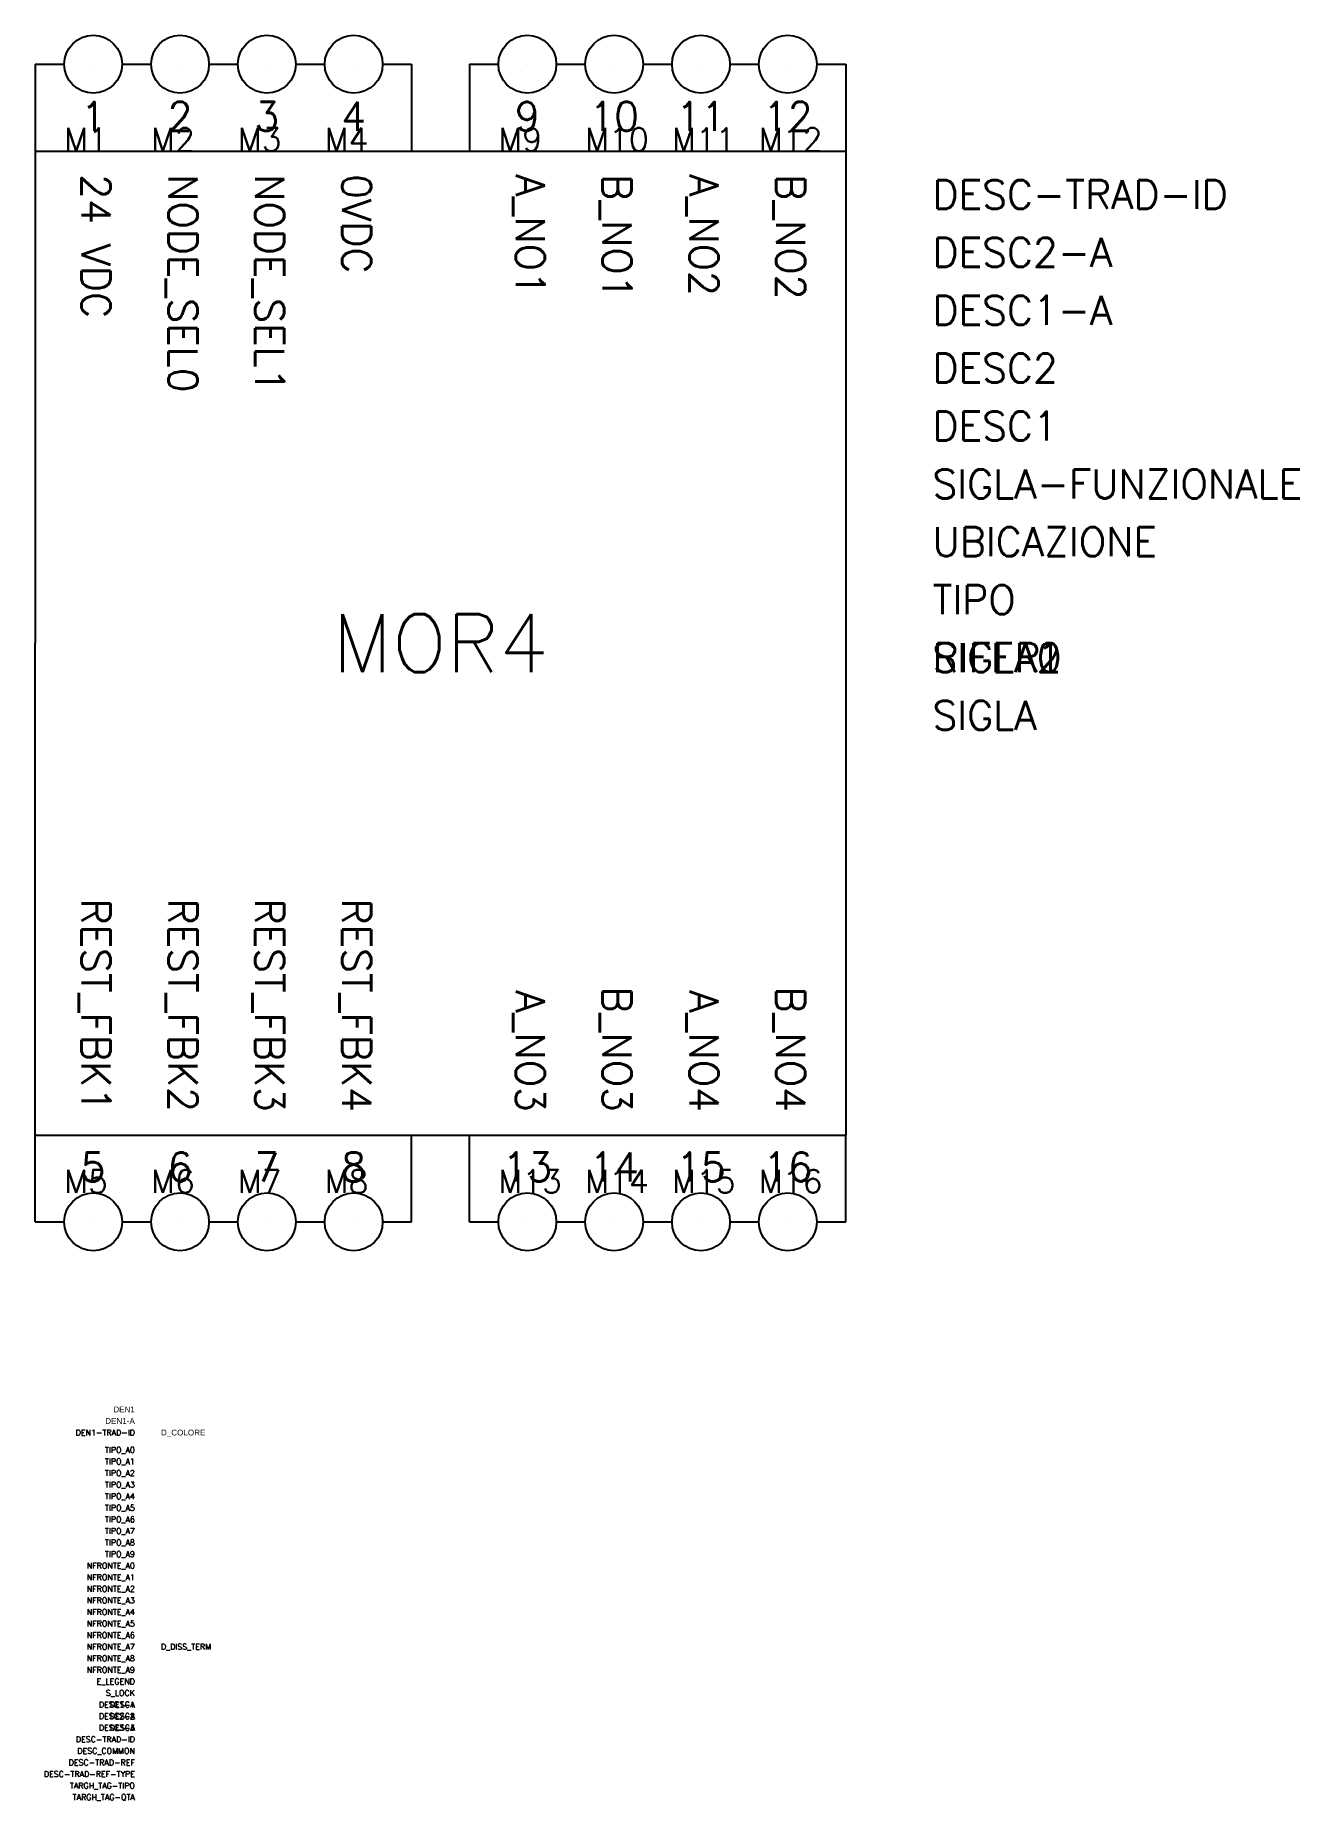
# Model space of a CAD drawing. Extents: x 0 to 109, y -50 to 102.
import ezdxf
from ezdxf.enums import TextEntityAlignment as Align

# ---------------------------------------------------------------- set-up
doc = ezdxf.new("R2010")
doc.units = 0
doc.header["$LTSCALE"] = 4
doc.layers.get('0').update_dxf_attribs({"linetype": 'CONTINUOUS'})
doc.styles.add('E_Comp-Data', font='arial.ttf')
doc.styles.add('E_Default-Att', font='romans.shx')
doc.styles.add('E_Desc', font='arial.ttf')
doc.styles.add('E_Lang-ID', font='romans.shx')
doc.styles.get("Standard").update_dxf_attribs({"font": 'romans.shx'})

msp = doc.modelspace()

# ---------------------------------------------------------------- linework, layer by layer
for p, q in [((0, 100), (0, 50)), ((0, 100), (2.5, 100)), ((0, 100), (0, 50)), ((7.5, 100), (10, 100)), ((15, 100), (17.5, 100)), ((22.5, 100), (25, 100)), ((30, 100), (32.5, 100)), ((32.5, 100), (32.5, 92.5)), ((37.5, 100), (40, 100)), ((37.5, 100), (37.5, 92.5)), ((45, 100), (47.5, 100)), ((52.5, 100), (55, 100)), ((60, 100), (62.5, 100)), ((67.5, 100), (70, 100)), ((70, 100), (70, 92.5)), ((0, 92.5), (70, 92.5)), ((70, 92.5), (70, 7.5)), ((0, 0), (0, 50)), ((0, 0), (0, 50)), ((0, 7.5), (70, 7.5)), ((32.5, 0), (32.5, 7.5)), ((37.5, 0), (37.5, 7.5)), ((70, 0), (70, 7.5)), ((0, 0), (2.5, 0)), ((7.5, 0), (10, 0)), ((15, 0), (17.5, 0)), ((22.5, 0), (25, 0)), ((30, 0), (32.5, 0)), ((37.5, 0), (40, 0)), ((45, 0), (47.5, 0)), ((52.5, 0), (55, 0)), ((60, 0), (62.5, 0)), ((67.5, 0), (70, 0))]:
    msp.add_line(p, q)
for centre in [(5, 100), (12.5, 100), (20, 100), (27.5, 100), (42.5, 100), (50, 100), (57.5, 100), (65, 100), (5, 0), (12.5, 0), (20, 0), (27.5, 0), (42.5, 0), (50, 0), (57.5, 0), (65, 0)]:
    msp.add_circle(centre, 2.5)

# ---------------------------------------------------------------- texts
at = {"attachment_point": 5}
for s, width, insert, char_height in [('1', 5, (5, 95.5), 2.5), ('2', 5, (12.5, 95.5), 2.5), ('3', 5, (20, 95.5), 2.5), ('4', 5, (27.5, 95.5), 2.5), ('9', 5, (42.5, 95.5), 2.5), ('10', 5, (50, 95.5), 2.5), ('11', 5, (57.5, 95.5), 2.5), ('12', 5, (65, 95.5), 2.5), ('MOR4', 17.5, (35, 50), 5), ('5', 5, (5, 4.75), 2.5), ('6', 5, (12.5, 4.75), 2.5), ('7', 5, (20, 4.75), 2.5), ('8', 5, (27.5, 4.75), 2.5), ('13', 5, (42.5, 4.75), 2.5), ('14', 5, (50, 4.75), 2.5), ('15', 5, (57.5, 4.75), 2.5), ('16', 5, (65, 4.75), 2.5)]:
    msp.add_mtext_dynamic_manual_height_columns(s, width=width, gutter_width=1, heights=[0], dxfattribs=dict(at, insert=insert, char_height=char_height))
at = {"char_height": 2.5, "rotation": 270}
for s, insert, attachment_point in [('24 VDC', (6.5, 90.5), 1), ('NODE_SEL0', (14, 90.5), 1), ('NODE_SEL1', (21.5, 90.5), 1), ('0VDC', (29, 90.5), 1), ('A_NO1', (44, 90.5), 1), ('B_NO1', (51.5, 90.5), 1), ('A_NO2', (59, 90.5), 1), ('B_NO2', (66.5, 90.5), 1), ('REST_FBK1', (6.5, 9.5), 3), ('REST_FBK2', (14, 9.5), 3), ('REST_FBK3', (21.5, 9.5), 3), ('REST_FBK4', (29, 9.5), 3), ('A_NO3', (44, 9.5), 3), ('B_NO3', (51.5, 9.5), 3), ('A_NO4', (59, 9.5), 3), ('B_NO4', (66.5, 9.5), 3)]:
    msp.add_mtext_dynamic_manual_height_columns(s, width=32.5, gutter_width=1, heights=[0], dxfattribs=dict(at, insert=insert, attachment_point=attachment_point))
at = {"flags": 9}
for tag, p, s, height in [('F1', (5, 100), '', 0.00001), ('F2', (12.5, 100), '', 0.00001), ('F3', (20, 100), '', 0.00001), ('F4', (27.5, 100), '', 0.00001), ('F9', (42.5, 100), '', 0.00001), ('F10', (50, 100), '', 0.00001), ('F11', (57.5, 100), '', 0.00001), ('F12', (65, 100), '', 0.00001), ('TIPOSIG', (0, 0), '3', 0.00000001), ('POSIZIONE', (0, 0), '', 0.00000001), ('P-TABELLA', (0, 0), '', 0.00000001), ('T-TABELLA', (0, 0), '', 0.00000001), ('H-TABELLA', (0, 0), '', 0.00000001), ('CODICE', (0, 0), '1xNNN', 0.00000001), ('NOTE1', (0, 0), '', 0.00000001), ('NOTE2', (0, 0), '', 0.00000001), ('F5', (5, 0), '', 0.00001), ('F6', (12.5, 0), '', 0.00001), ('F7', (20, 0), '', 0.00001), ('F8', (27.5, 0), '', 0.00001), ('F13', (42.5, 0), '', 0.00001), ('F14', (50, 0), '', 0.00001), ('F15', (57.5, 0), '', 0.00001), ('F16', (65, 0), '', 0.00001)]:
    msp.add_attdef(tag, p, s, height=height, dxfattribs=at)
at = {"color": 4, "flags": 8}
for tag, p in [('M1', (2.5, 92.5)), ('M2', (10, 92.5)), ('M3', (17.5, 92.5)), ('M4', (25, 92.5)), ('M9', (40, 92.5)), ('M10', (47.5, 92.5)), ('M11', (55, 92.5)), ('M12', (62.5, 92.5)), ('M5', (2.5, 2.5)), ('M6', (10, 2.5)), ('M7', (17.5, 2.5)), ('M8', (25, 2.5)), ('M13', (40, 2.5)), ('M14', (47.5, 2.5)), ('M15', (55, 2.5)), ('M16', (62.5, 2.5))]:
    msp.add_attdef(tag, p, '', height=2, dxfattribs=at)
at = {"color": 3}
for tag, p, s, flags in [('DESC-TRAD-ID', (77.5, 87.5), '', 8), ('DESC2-A', (77.5, 82.5), '', 8), ('DESC1-A', (77.5, 77.5), '', 8), ('DESC2', (77.5, 72.5), '', 8), ('DESC1', (77.5, 67.5), '', 8), ('SIGLA-FUNZIONALE', (77.5, 62.5), '', 9), ('UBICAZIONE', (77.5, 57.5), '', 8), ('TIPO', (77.5, 52.5), '', 9), ('SIGLA0', (77.5, 47.5), '', 9), ('SIGLA1', (77.5, 47.5), '', 9), ('SIGLA2', (77.5, 47.5), '', 9), ('RIFER', (77.5, 47.5), 'RIFER ?', 8), ('SIGLA', (77.5, 42.5), 'SIGLA ?', 8)]:
    msp.add_attdef(tag, p, s, height=2.5, dxfattribs=dict(at, flags=flags))
at = {"color": 3, "flags": 9}
for tag, text, style, p in [('DEN1', '', 'E_Desc', (8.6, -16.45)), ('DEN1-A', '', 'E_Desc', (8.6, -17.45)), ('TIPO_A0', '', 'E_Default-Att', (8.6, -19.95)), ('TIPO_A1', '', 'E_Default-Att', (8.6, -20.95)), ('TIPO_A2', '', 'E_Default-Att', (8.6, -21.95)), ('TIPO_A3', '', 'E_Default-Att', (8.6, -22.95)), ('TIPO_A4', '', 'E_Default-Att', (8.6, -23.95)), ('TIPO_A5', '', 'E_Default-Att', (8.6, -24.95)), ('TIPO_A6', '', 'E_Default-Att', (8.6, -25.95)), ('TIPO_A7', '', 'E_Default-Att', (8.6, -26.95)), ('TIPO_A8', '', 'E_Default-Att', (8.6, -27.95)), ('TIPO_A9', '', 'E_Default-Att', (8.6, -28.95)), ('NFRONTE_A0', '', 'E_Default-Att', (8.6, -29.95)), ('NFRONTE_A1', '', 'E_Default-Att', (8.6, -30.95)), ('NFRONTE_A2', '', 'E_Default-Att', (8.6, -31.95)), ('NFRONTE_A3', '', 'E_Default-Att', (8.6, -32.95)), ('NFRONTE_A4', '', 'E_Default-Att', (8.6, -33.95)), ('NFRONTE_A5', '', 'E_Default-Att', (8.6, -34.95)), ('NFRONTE_A6', '', 'E_Default-Att', (8.6, -35.95)), ('NFRONTE_A7', '', 'E_Default-Att', (8.6, -36.95)), ('NFRONTE_A8', '', 'E_Default-Att', (8.6, -37.95)), ('NFRONTE_A9', '', 'E_Default-Att', (8.6, -38.95)), ('E_LEGEND', '', 'E_Default-Att', (8.6, -39.95)), ('S_LOCK', '', 'E_Default-Att', (8.6, -40.95)), ('DESC1-A', '', 'E_Default-Att', (8.6, -41.95)), ('DESC2-A', '', 'E_Default-Att', (8.6, -42.95)), ('DESC1', '', 'E_Default-Att', (8.6, -41.95)), ('DESC2', '', 'E_Default-Att', (8.6, -42.95)), ('DESC3-A', '', 'E_Default-Att', (8.6, -43.95)), ('DESC3', '', 'E_Default-Att', (8.6, -43.95)), ('DESC_COMMON', '', 'E_Default-Att', (8.6, -45.95)), ('DESC-TRAD-REF', '', 'E_Default-Att', (8.6, -46.95)), ('DESC-TRAD-REF-TYPE', 'P', 'E_Default-Att', (8.6, -47.95)), ('TARGH_TAG-TIPO', '', 'E_Default-Att', (8.6, -48.95)), ('TARGH_TAG-QTA', '', 'E_Default-Att', (8.6, -49.95))]:
    msp.add_attdef(tag, text=text, height=0.5, dxfattribs=dict(at, style=style)).set_placement(p, align=Align.RIGHT)
at = {"color": 2, "flags": 9}
for tag, style, p in [('DEN1-TRAD-ID', 'E_Lang-ID', (8.6, -18.45)), ('DESC-TRAD-ID', 'E_Default-Att', (8.6, -44.95))]:
    msp.add_attdef(tag, text='E_None', height=0.5, dxfattribs=dict(at, style=style)).set_placement(p, align=Align.RIGHT)
at = {"color": 3, "flags": 9}
for tag, p, style in [('D_COLORE', (10.85, -18.45), 'E_Comp-Data'), ('D_DISS_TERM', (10.85, -36.95), 'E_Default-Att')]:
    msp.add_attdef(tag, p, '', height=0.5, dxfattribs=dict(at, style=style))

doc.saveas('drawing.dxf')
